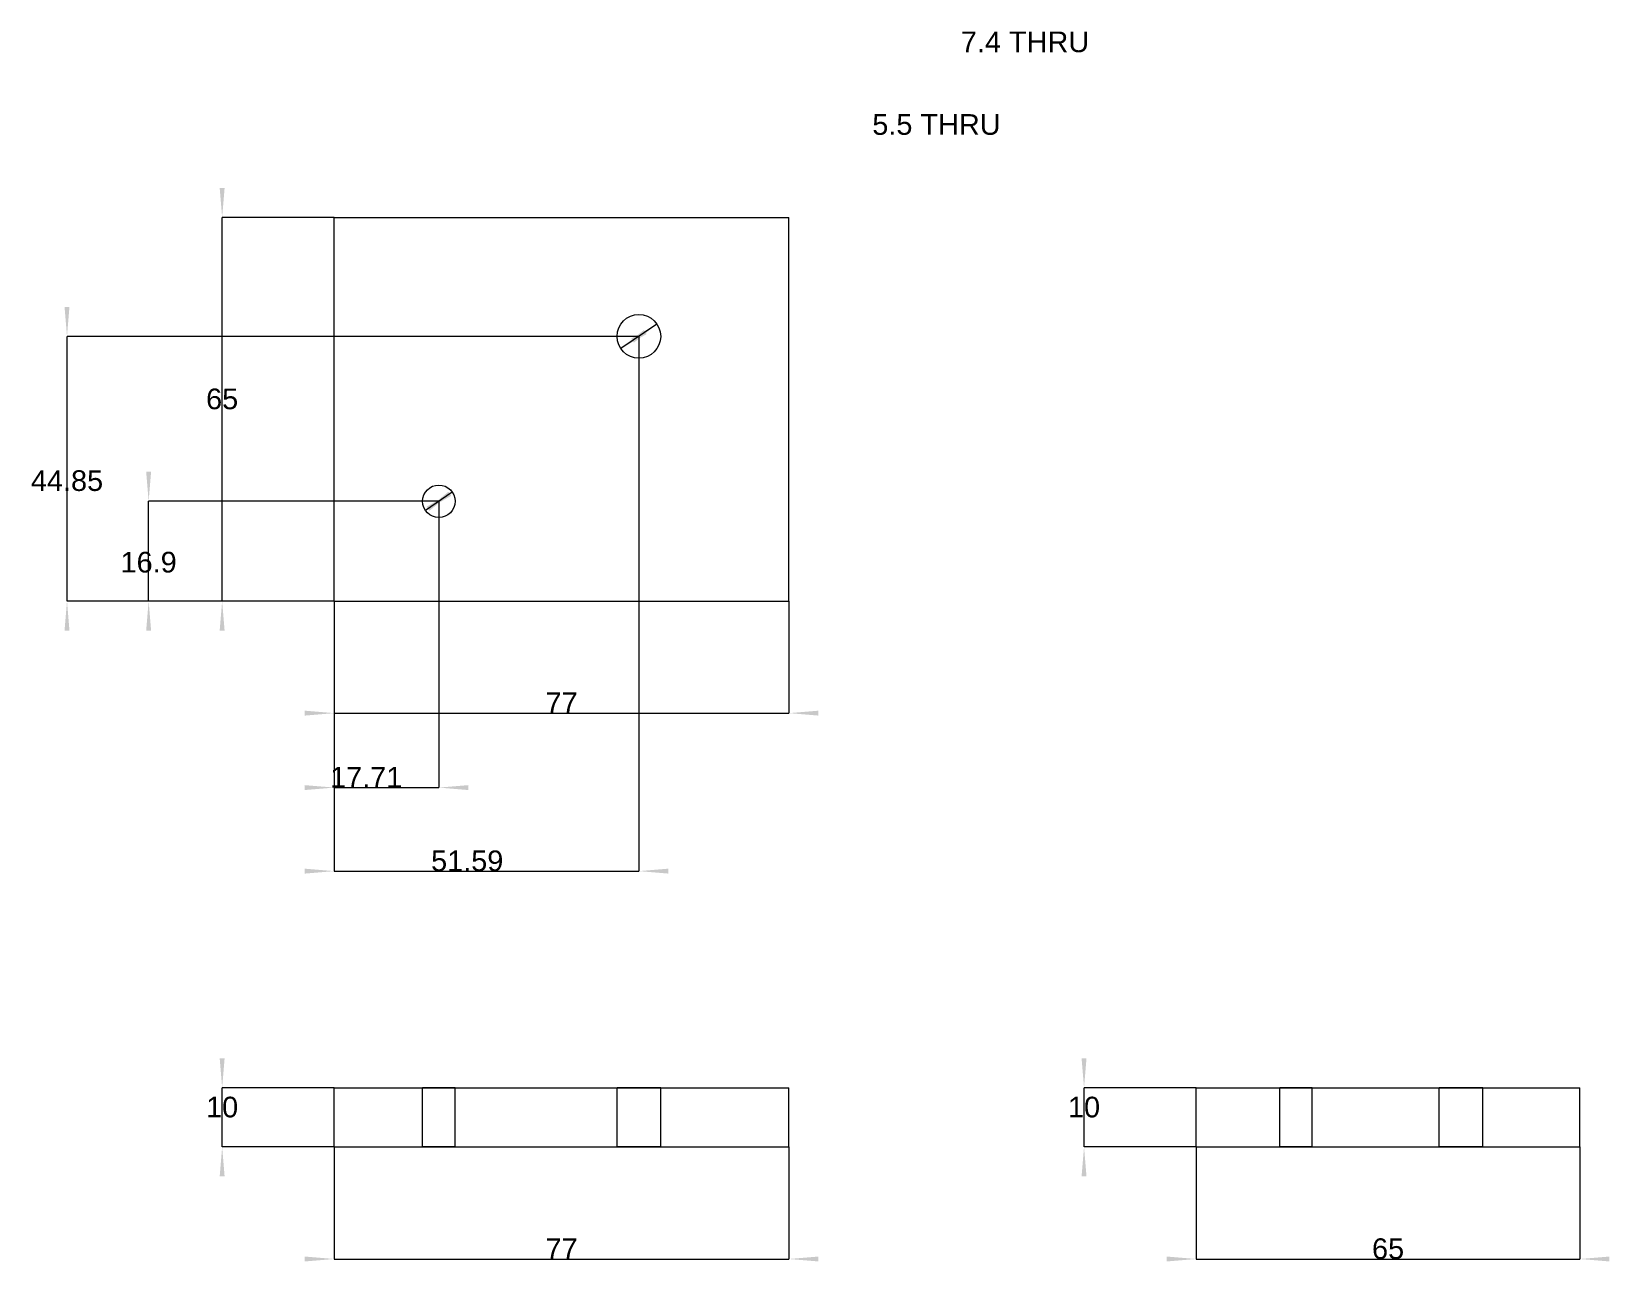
# Model space of a CAD drawing. Header units: millimetres. Extents: x 90 to 358, y 60 to 269.
import ezdxf
from ezdxf.enums import TextEntityAlignment as Align

# ---------------------------------------------------------------- set-up
doc = ezdxf.new("R2010")
doc.units = ezdxf.units.MM
doc.layers.get('0').update_dxf_attribs({"linetype": 'CONTINUOUS'})
for name, color, linetype in [('D', 7, 'CONTINUOUS'), ('D001', 7, 'CONTINUOUS'), ('D002', 7, 'CONTINUOUS'), ('D003', 7, 'CONTINUOUS'), ('D004', 7, 'CONTINUOUS'), ('D005', 7, 'CONTINUOUS'), ('D006', 7, 'CONTINUOUS'), ('D007', 7, 'CONTINUOUS'), ('D008', 7, 'CONTINUOUS'), ('D009', 7, 'CONTINUOUS'), ('D010', 7, 'CONTINUOUS'), ('D011', 7, 'CONTINUOUS'), ('Front', 7, 'CONTINUOUS'), ('Right', 7, 'CONTINUOUS'), ('Top', 7, 'CONTINUOUS')]:
    doc.layers.add(name, color=color, linetype=linetype)
doc.styles.get("Standard").update_dxf_attribs({"font": 'arial.ttf'})
doc.dimstyles.get("Standard").update_dxf_attribs({"dimscale": 0, "dimtxt": 2.5, "dimasz": 2.5, "dimexe": 1.25, "dimexo": 0.625, "dimtad": 1, "dimtxsty": 'STANDARD', "dimcen": 2.5, "dimazin": 3, "dimtfac": 1, "dimtmove": 0, "dimatfit": 3})

# ---------------------------------------------------------------- blocks, each defined once
blk = doc.blocks.new('*D')
at = {"color": 0}
for points in [[(136.5, 60.5833), (136.5, 61.4167), (141.5, 61)], [(223.5, 60.5833), (223.5, 61.4167), (218.5, 61)]]:
    blk.add_solid(points, dxfattribs=at)
at = {"layer": 'D'}
for p, q in [((141.5, 80), (141.5, 61)), ((218.5, 80), (218.5, 61)), ((141.5, 61), (218.5, 61))]:
    blk.add_line(p, q, dxfattribs=at)
blk.add_text('77', height=3.5, dxfattribs=at).set_placement((180, 61), align=Align.CENTER)
blk = doc.blocks.new('*D001')
at = {"color": 0}
for points in [[(122.083, 95), (122.917, 95), (122.5, 90)], [(122.083, 75), (122.917, 75), (122.5, 80)]]:
    blk.add_solid(points, dxfattribs=at)
at = {"layer": 'D001'}
for p, q in [((141.5, 90), (122.5, 90)), ((122.5, 80), (122.5, 90)), ((141.5, 80), (122.5, 80))]:
    blk.add_line(p, q, dxfattribs=at)
blk.add_text('10', height=3.5, dxfattribs=at).set_placement((122.5, 85), align=Align.CENTER)
blk = doc.blocks.new('*D002')
at = {"color": 0}
for points in [[(136.5, 153.083), (136.5, 153.917), (141.5, 153.5)], [(223.5, 153.083), (223.5, 153.917), (218.5, 153.5)]]:
    blk.add_solid(points, dxfattribs=at)
at = {"layer": 'D002'}
for p, q in [((141.5, 172.5), (141.5, 153.5)), ((218.5, 172.5), (218.5, 153.5)), ((141.5, 153.5), (218.5, 153.5))]:
    blk.add_line(p, q, dxfattribs=at)
blk.add_text('77', height=3.5, dxfattribs=at).set_placement((180, 153.5), align=Align.CENTER)
blk = doc.blocks.new('*D003')
at = {"color": 0}
for points in [[(122.083, 242.5), (122.917, 242.5), (122.5, 237.5)], [(122.083, 167.5), (122.917, 167.5), (122.5, 172.5)]]:
    blk.add_solid(points, dxfattribs=at)
at = {"layer": 'D003'}
for p, q in [((141.5, 237.5), (122.5, 237.5)), ((122.5, 172.5), (122.5, 237.5)), ((141.5, 172.5), (122.5, 172.5))]:
    blk.add_line(p, q, dxfattribs=at)
blk.add_text('65', height=3.5, dxfattribs=at).set_placement((122.5, 205), align=Align.CENTER)
blk = doc.blocks.new('*D004')
at = {"color": 0}
for points in [[(282.5, 60.5833), (282.5, 61.4167), (287.5, 61)], [(357.5, 60.5833), (357.5, 61.4167), (352.5, 61)]]:
    blk.add_solid(points, dxfattribs=at)
at = {"layer": 'D004'}
for p, q in [((287.5, 80), (287.5, 61)), ((352.5, 80), (352.5, 61)), ((287.5, 61), (352.5, 61))]:
    blk.add_line(p, q, dxfattribs=at)
blk.add_text('65', height=3.5, dxfattribs=at).set_placement((320, 61), align=Align.CENTER)
blk = doc.blocks.new('*D005')
at = {"color": 0}
for points in [[(268.083, 95), (268.917, 95), (268.5, 90)], [(268.083, 75), (268.917, 75), (268.5, 80)]]:
    blk.add_solid(points, dxfattribs=at)
at = {"layer": 'D005'}
for p, q in [((287.5, 90), (268.5, 90)), ((268.5, 80), (268.5, 90)), ((287.5, 80), (268.5, 80))]:
    blk.add_line(p, q, dxfattribs=at)
blk.add_text('10', height=3.5, dxfattribs=at).set_placement((268.5, 85), align=Align.CENTER)
blk = doc.blocks.new('*D006')
at = {"color": 0}
for points in [[(136.5, 140.466), (136.5, 141.299), (141.5, 140.883)], [(164.21, 140.466), (164.21, 141.299), (159.21, 140.883)]]:
    blk.add_solid(points, dxfattribs=at)
at = {"layer": 'D006'}
for p, q in [((159.21, 189.4), (159.21, 140.883)), ((141.5, 172.5), (141.5, 140.883)), ((141.5, 140.883), (159.21, 140.883))]:
    blk.add_line(p, q, dxfattribs=at)
blk.add_text('17.71', height=3.5, dxfattribs=at).set_placement((146.903, 140.883), align=Align.CENTER)
blk = doc.blocks.new('*D007')
at = {"color": 0}
for points in [[(109.631, 194.4), (110.465, 194.4), (110.048, 189.4)], [(109.631, 167.5), (110.465, 167.5), (110.048, 172.5)]]:
    blk.add_solid(points, dxfattribs=at)
at = {"layer": 'D007'}
for p, q in [((159.21, 189.4), (110.048, 189.4)), ((110.048, 172.5), (110.048, 189.4)), ((141.5, 172.5), (110.048, 172.5))]:
    blk.add_line(p, q, dxfattribs=at)
blk.add_text('16.9', height=3.5, dxfattribs=at).set_placement((110.048, 177.333), align=Align.CENTER)
blk = doc.blocks.new('*D008')
at = {"color": 0}
for points in [[(161.3, 190.332), (160.827, 191.019), (156.944, 187.841)], [(157.593, 187.781), (157.12, 188.468), (161.476, 190.959)]]:
    blk.add_solid(points, dxfattribs=at)
at = {"layer": 'D008'}
blk.add_line((161.476, 190.959), (156.944, 187.841), dxfattribs=at)
blk.add_text('5.5 THRU', height=3.5, dxfattribs=at).set_placement((243.5, 251.5), align=Align.CENTER)
blk = doc.blocks.new('*D009')
at = {"color": 0}
for points in [[(136.5, 126.31), (136.5, 127.143), (141.5, 126.727)], [(198.09, 126.31), (198.09, 127.143), (193.09, 126.727)]]:
    blk.add_solid(points, dxfattribs=at)
at = {"layer": 'D009'}
for p, q in [((193.09, 217.35), (193.09, 126.727)), ((141.5, 172.5), (141.5, 126.727)), ((141.5, 126.727), (193.09, 126.727))]:
    blk.add_line(p, q, dxfattribs=at)
blk.add_text('51.59', height=3.5, dxfattribs=at).set_placement((164.015, 126.727), align=Align.CENTER)
blk = doc.blocks.new('*D010')
at = {"color": 0}
for points in [[(95.8029, 222.35), (96.6362, 222.35), (96.2196, 217.35)], [(95.8029, 167.5), (96.6362, 167.5), (96.2196, 172.5)]]:
    blk.add_solid(points, dxfattribs=at)
at = {"layer": 'D010'}
for p, q in [((193.09, 217.35), (96.2196, 217.35)), ((96.2196, 172.5), (96.2196, 217.35)), ((141.5, 172.5), (96.2196, 172.5))]:
    blk.add_line(p, q, dxfattribs=at)
blk.add_text('44.85', height=3.5, dxfattribs=at).set_placement((96.2196, 191.152), align=Align.CENTER)
blk = doc.blocks.new('*D011')
at = {"color": 0}
for points in [[(192.245, 216.278), (191.779, 216.969), (196.159, 219.417)], [(194.401, 217.731), (193.935, 218.422), (190.021, 215.283)]]:
    blk.add_solid(points, dxfattribs=at)
at = {"layer": 'D011'}
blk.add_line((196.159, 219.417), (190.021, 215.283), dxfattribs=at)
blk.add_text('7.4 THRU', height=3.5, dxfattribs=at).set_placement((258.5, 265.5), align=Align.CENTER)

msp = doc.modelspace()

# ---------------------------------------------------------------- linework, layer by layer
at = {"layer": 'Front'}
for p, q in [((141.5, 80), (141.5, 90)), ((141.5, 90), (218.5, 90)), ((141.5, 80), (141.5, 90)), ((141.5, 90), (218.5, 90)), ((156.46, 80), (156.46, 90)), ((161.96, 80), (161.96, 90)), ((189.39, 80), (189.39, 90)), ((196.79, 80), (196.79, 90)), ((218.5, 80), (218.5, 90)), ((218.5, 80), (218.5, 90)), ((141.5, 80), (218.5, 80)), ((141.5, 80), (218.5, 80))]:
    msp.add_line(p, q, dxfattribs=at)
for points in [[(161.96, 90), (161.891, 90), (161.688, 90), (161.36, 90), (160.925, 90), (160.403, 90), (159.822, 90), (159.21, 90), (158.598, 90), (158.017, 90), (157.495, 90), (157.06, 90), (156.732, 90), (156.529, 90), (156.46, 90)], [(156.46, 90), (156.529, 90), (156.732, 90), (157.06, 90), (157.495, 90), (158.017, 90), (158.598, 90), (159.21, 90), (159.822, 90), (160.403, 90), (160.925, 90), (161.36, 90), (161.688, 90), (161.891, 90), (161.96, 90)], [(196.79, 90), (196.697, 90), (196.424, 90), (195.983, 90), (195.397, 90), (194.695, 90), (193.913, 90), (193.09, 90), (192.267, 90), (191.485, 90), (190.783, 90), (190.197, 90), (189.756, 90), (189.483, 90), (189.39, 90)], [(189.39, 90), (189.483, 90), (189.756, 90), (190.197, 90), (190.783, 90), (191.485, 90), (192.267, 90), (193.09, 90), (193.913, 90), (194.695, 90), (195.397, 90), (195.983, 90), (196.424, 90), (196.697, 90), (196.79, 90)], [(161.96, 80), (161.891, 80), (161.688, 80), (161.36, 80), (160.925, 80), (160.403, 80), (159.822, 80), (159.21, 80), (158.598, 80), (158.017, 80), (157.495, 80), (157.06, 80), (156.732, 80), (156.529, 80), (156.46, 80)], [(156.46, 80), (156.529, 80), (156.732, 80), (157.06, 80), (157.495, 80), (158.017, 80), (158.598, 80), (159.21, 80), (159.822, 80), (160.403, 80), (160.925, 80), (161.36, 80), (161.688, 80), (161.891, 80), (161.96, 80)], [(196.79, 80), (196.697, 80), (196.424, 80), (195.983, 80), (195.397, 80), (194.695, 80), (193.913, 80), (193.09, 80), (192.267, 80), (191.485, 80), (190.783, 80), (190.197, 80), (189.756, 80), (189.483, 80), (189.39, 80)], [(189.39, 80), (189.483, 80), (189.756, 80), (190.197, 80), (190.783, 80), (191.485, 80), (192.267, 80), (193.09, 80), (193.913, 80), (194.695, 80), (195.397, 80), (195.983, 80), (196.424, 80), (196.697, 80), (196.79, 80)]]:
    msp.add_open_spline(points, degree=1, dxfattribs=at)
at = {"layer": 'Right'}
for p, q in [((287.5, 80), (287.5, 90)), ((287.5, 90), (352.5, 90)), ((287.5, 80), (287.5, 90)), ((287.5, 90), (352.5, 90)), ((301.65, 80), (301.65, 90)), ((307.15, 80), (307.15, 90)), ((328.65, 80), (328.65, 90)), ((336.05, 80), (336.05, 90)), ((352.5, 80), (352.5, 90)), ((352.5, 80), (352.5, 90)), ((287.5, 80), (352.5, 80)), ((287.5, 80), (352.5, 80))]:
    msp.add_line(p, q, dxfattribs=at)
for points in [[(307.15, 90), (307.081, 90), (306.878, 90), (306.55, 90), (306.115, 90), (305.593, 90), (305.012, 90), (304.4, 90), (303.788, 90), (303.207, 90), (302.685, 90), (302.25, 90), (301.922, 90), (301.719, 90), (301.65, 90)], [(336.05, 90), (335.957, 90), (335.684, 90), (335.243, 90), (334.657, 90), (333.955, 90), (333.173, 90), (332.35, 90), (331.527, 90), (330.745, 90), (330.043, 90), (329.457, 90), (329.016, 90), (328.743, 90), (328.65, 90)], [(332.35, 90), (332.764, 90), (333.173, 90), (333.572, 90), (333.955, 90), (334.319, 90), (334.657, 90), (334.966, 90), (335.243, 90), (335.483, 90), (335.684, 90), (335.842, 90), (335.957, 90), (336.027, 90), (336.05, 90)], [(307.15, 80), (307.081, 80), (306.878, 80), (306.55, 80), (306.115, 80), (305.593, 80), (305.012, 80), (304.4, 80), (303.788, 80), (303.207, 80), (302.685, 80), (302.25, 80), (301.922, 80), (301.719, 80), (301.65, 80)], [(336.05, 80), (335.957, 80), (335.684, 80), (335.243, 80), (334.657, 80), (333.955, 80), (333.173, 80), (332.35, 80), (331.527, 80), (330.745, 80), (330.043, 80), (329.457, 80), (329.016, 80), (328.743, 80), (328.65, 80)], [(332.35, 80), (332.764, 80), (333.173, 80), (333.572, 80), (333.955, 80), (334.319, 80), (334.657, 80), (334.966, 80), (335.243, 80), (335.483, 80), (335.684, 80), (335.842, 80), (335.957, 80), (336.027, 80), (336.05, 80)]]:
    msp.add_open_spline(points, degree=1, dxfattribs=at)
for points, knots in [([(301.65, 90), (301.659, 90), (301.667, 90), (301.693, 90), (301.719, 90), (301.762, 90), (301.804, 90), (301.863, 90), (301.922, 90), (301.997, 90), (302.072, 90), (302.161, 90), (302.25, 90), (302.353, 90), (302.455, 90), (302.57, 90), (302.685, 90), (302.811, 90), (302.937, 90), (303.072, 90), (303.207, 90), (303.349, 90), (303.492, 90), (303.64, 90), (303.788, 90), (304.091, 90), (304.4, 90)], [4.712389, 4.712389, 4.712389, 4.8245887, 4.8245887, 4.9367885, 4.9367885, 5.0489882, 5.0489882, 5.1611879, 5.1611879, 5.2733877, 5.2733877, 5.3855874, 5.3855874, 5.4977871, 5.4977871, 5.6099869, 5.6099869, 5.7221866, 5.7221866, 5.8343864, 5.8343864, 5.9465861, 5.9465861, 6.0587858, 6.0587858, 6.2831853, 6.2831853, 6.2831853]), ([(304.4, 90), (304.554, 90), (304.708, 90), (305.014, 90), (305.308, 90), (305.451, 90), (305.593, 90), (305.728, 90), (305.863, 90), (305.989, 90), (306.115, 90), (306.23, 90), (306.345, 90), (306.447, 90), (306.55, 90), (306.639, 90), (306.728, 90), (306.803, 90), (306.878, 90), (306.937, 90), (306.996, 90), (307.038, 90), (307.081, 90), (307.107, 90), (307.133, 90), (307.141, 90), (307.15, 90)], [0, 0, 0, 0.1121997, 0.1121997, 0.3365992, 0.3365992, 0.448799, 0.448799, 0.5609987, 0.5609987, 0.6731984, 0.6731984, 0.7853982, 0.7853982, 0.8975979, 0.8975979, 1.0097976, 1.0097976, 1.1219974, 1.1219974, 1.2341971, 1.2341971, 1.3463969, 1.3463969, 1.4585966, 1.4585966, 1.5707963, 1.5707963, 1.5707963]), ([(328.65, 90), (328.662, 90), (328.673, 90), (328.708, 90), (328.743, 90), (328.8, 90), (328.858, 90), (328.937, 90), (329.016, 90), (329.117, 90), (329.217, 90), (329.337, 90), (329.457, 90), (329.595, 90), (329.734, 90), (329.888, 90), (330.043, 90), (330.212, 90), (330.381, 90), (330.563, 90), (330.745, 90), (330.936, 90), (331.128, 90), (331.327, 90), (331.527, 90), (331.934, 90), (332.35, 90)], [4.712389, 4.712389, 4.712389, 4.8245887, 4.8245887, 4.9367885, 4.9367885, 5.0489882, 5.0489882, 5.1611879, 5.1611879, 5.2733877, 5.2733877, 5.3855874, 5.3855874, 5.4977871, 5.4977871, 5.6099869, 5.6099869, 5.7221866, 5.7221866, 5.8343864, 5.8343864, 5.9465861, 5.9465861, 6.0587858, 6.0587858, 6.2831853, 6.2831853, 6.2831853]), ([(301.65, 80), (301.659, 80), (301.667, 80), (301.693, 80), (301.719, 80), (301.762, 80), (301.804, 80), (301.863, 80), (301.922, 80), (301.997, 80), (302.072, 80), (302.161, 80), (302.25, 80), (302.353, 80), (302.455, 80), (302.57, 80), (302.685, 80), (302.811, 80), (302.937, 80), (303.072, 80), (303.207, 80), (303.349, 80), (303.492, 80), (303.64, 80), (303.788, 80), (304.091, 80), (304.4, 80)], [4.712389, 4.712389, 4.712389, 4.8245887, 4.8245887, 4.9367885, 4.9367885, 5.0489882, 5.0489882, 5.1611879, 5.1611879, 5.2733877, 5.2733877, 5.3855874, 5.3855874, 5.4977871, 5.4977871, 5.6099869, 5.6099869, 5.7221866, 5.7221866, 5.8343864, 5.8343864, 5.9465861, 5.9465861, 6.0587858, 6.0587858, 6.2831853, 6.2831853, 6.2831853]), ([(304.4, 80), (304.554, 80), (304.708, 80), (305.014, 80), (305.308, 80), (305.451, 80), (305.593, 80), (305.728, 80), (305.863, 80), (305.989, 80), (306.115, 80), (306.23, 80), (306.345, 80), (306.447, 80), (306.55, 80), (306.639, 80), (306.728, 80), (306.803, 80), (306.878, 80), (306.937, 80), (306.996, 80), (307.038, 80), (307.081, 80), (307.107, 80), (307.133, 80), (307.141, 80), (307.15, 80)], [0, 0, 0, 0.1121997, 0.1121997, 0.3365992, 0.3365992, 0.448799, 0.448799, 0.5609987, 0.5609987, 0.6731984, 0.6731984, 0.7853982, 0.7853982, 0.8975979, 0.8975979, 1.0097976, 1.0097976, 1.1219974, 1.1219974, 1.2341971, 1.2341971, 1.3463969, 1.3463969, 1.4585966, 1.4585966, 1.5707963, 1.5707963, 1.5707963]), ([(328.65, 80), (328.662, 80), (328.673, 80), (328.708, 80), (328.743, 80), (328.8, 80), (328.858, 80), (328.937, 80), (329.016, 80), (329.117, 80), (329.217, 80), (329.337, 80), (329.457, 80), (329.595, 80), (329.734, 80), (329.888, 80), (330.043, 80), (330.212, 80), (330.381, 80), (330.563, 80), (330.745, 80), (330.936, 80), (331.128, 80), (331.327, 80), (331.527, 80), (331.934, 80), (332.35, 80)], [4.712389, 4.712389, 4.712389, 4.8245887, 4.8245887, 4.9367885, 4.9367885, 5.0489882, 5.0489882, 5.1611879, 5.1611879, 5.2733877, 5.2733877, 5.3855874, 5.3855874, 5.4977871, 5.4977871, 5.6099869, 5.6099869, 5.7221866, 5.7221866, 5.8343864, 5.8343864, 5.9465861, 5.9465861, 6.0587858, 6.0587858, 6.2831853, 6.2831853, 6.2831853])]:
    msp.add_open_spline(points, degree=2, knots=knots, dxfattribs=at)
at = {"layer": 'Top'}
for p, q in [((141.5, 172.5), (141.5, 237.5)), ((141.5, 237.5), (218.5, 237.5)), ((141.5, 172.5), (141.5, 237.5)), ((141.5, 237.5), (218.5, 237.5)), ((218.5, 172.5), (218.5, 237.5)), ((218.5, 172.5), (218.5, 237.5)), ((141.5, 172.5), (218.5, 172.5)), ((141.5, 172.5), (218.5, 172.5))]:
    msp.add_line(p, q, dxfattribs=at)
for centre, radius in [((193.09, 217.35), 3.7), ((193.09, 217.35), 3.7), ((159.21, 189.4), 2.75), ((159.21, 189.4), 2.75)]:
    msp.add_circle(centre, radius, dxfattribs=at)

# ---------------------------------------------------------------- dimensions: what is measured, and where the dimension line sits
at = {"layer": 'D'}
dim = msp.add_linear_dim(base=(180, 61), p1=(141.5, 80), p2=(218.5, 80), text='77', dimstyle='STANDARD', dxfattribs=at)
dim.commit()
dim.dimension.update_dxf_attribs({"geometry": '*D', "text_midpoint": (180, 66)})
at = {"layer": 'D001'}
dim = msp.add_linear_dim(base=(122.5, 85), p1=(141.5, 80), p2=(141.5, 90), angle=90, text='10', dimstyle='STANDARD', dxfattribs=at)
dim.commit()
dim.dimension.update_dxf_attribs({"geometry": '*D001', "text_midpoint": (127.5, 85)})
at = {"layer": 'D002'}
dim = msp.add_linear_dim(base=(180, 153.5), p1=(141.5, 172.5), p2=(218.5, 172.5), text='77', dimstyle='STANDARD', dxfattribs=at)
dim.commit()
dim.dimension.update_dxf_attribs({"geometry": '*D002', "text_midpoint": (180, 158.5)})
at = {"layer": 'D003'}
dim = msp.add_linear_dim(base=(122.5, 205), p1=(141.5, 172.5), p2=(141.5, 237.5), angle=90, text='65', dimstyle='STANDARD', dxfattribs=at)
dim.commit()
dim.dimension.update_dxf_attribs({"geometry": '*D003', "text_midpoint": (127.5, 205)})
at = {"layer": 'D004'}
dim = msp.add_linear_dim(base=(320, 61), p1=(287.5, 80), p2=(352.5, 80), text='65', dimstyle='STANDARD', dxfattribs=at)
dim.commit()
dim.dimension.update_dxf_attribs({"geometry": '*D004', "text_midpoint": (320, 66)})
at = {"layer": 'D005'}
dim = msp.add_linear_dim(base=(268.5, 85), p1=(287.5, 80), p2=(287.5, 90), angle=90, text='10', dimstyle='STANDARD', dxfattribs=at)
dim.commit()
dim.dimension.update_dxf_attribs({"geometry": '*D005', "text_midpoint": (273.5, 85)})
at = {"layer": 'D006'}
dim = msp.add_linear_dim(base=(146.903, 140.883), p1=(141.5, 172.5), p2=(159.21, 189.4), text='17.71', dimstyle='STANDARD', dxfattribs=at)
dim.commit()
dim.dimension.update_dxf_attribs({"geometry": '*D006', "text_midpoint": (150.355, 144.5)})
at = {"layer": 'D007'}
dim = msp.add_linear_dim(base=(110.048, 177.333), p1=(141.5, 172.5), p2=(159.21, 189.4), angle=90, text='16.9', dimstyle='STANDARD', dxfattribs=at)
dim.commit()
dim.dimension.update_dxf_attribs({"geometry": '*D007', "text_midpoint": (113.5, 180.95)})
at = {"layer": 'D008'}
dim = msp.add_diameter_dim_2p(p1=(161.476, 190.959), p2=(156.944, 187.841), text='5.5 THRU', dimstyle='STANDARD', dxfattribs=at)
dim.commit()
dim.dimension.update_dxf_attribs({"geometry": '*D008', "text_midpoint": (243.5, 251.5)})
at = {"layer": 'D009'}
dim = msp.add_linear_dim(base=(164.015, 126.727), p1=(141.5, 172.5), p2=(193.09, 217.35), text='51.59', dimstyle='STANDARD', dxfattribs=at)
dim.commit()
dim.dimension.update_dxf_attribs({"geometry": '*D009', "text_midpoint": (167.295, 130.5)})
at = {"layer": 'D010'}
dim = msp.add_linear_dim(base=(96.22, 191.152), p1=(141.5, 172.5), p2=(193.09, 217.35), angle=90, text='44.85', dimstyle='STANDARD', dxfattribs=at)
dim.commit()
dim.dimension.update_dxf_attribs({"geometry": '*D010', "text_midpoint": (99.5, 194.925)})
at = {"layer": 'D011'}
dim = msp.add_diameter_dim_2p(p1=(196.159, 219.417), p2=(190.021, 215.283), text='7.4 THRU', dimstyle='STANDARD', dxfattribs=at)
dim.commit()
dim.dimension.update_dxf_attribs({"geometry": '*D011', "text_midpoint": (258.5, 265.5)})

doc.saveas('drawing.dxf')
